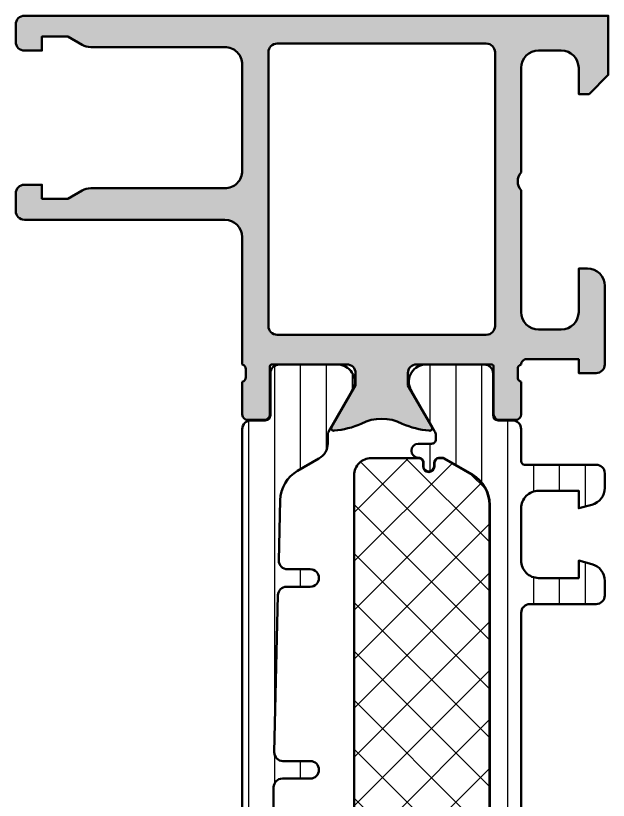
# Model space of a CAD drawing. Extents: x 0 to 85, y 0 to 90.
# Drawn here: x 0 to 34, y 45 to 90 of the extents above; entities that cross this region are included whole.
import ezdxf

# ---------------------------------------------------------------- set-up
doc = ezdxf.new("R2010")
doc.units = 0
for name, color, linetype, lineweight in [('0S-Alu contour', 7, 'Continuous', 50), ('0S-Alu hatch', 252, 'Continuous', 25), ('0S-Plastic contour', 254, 'Continuous', 50), ('0S-Plastic hatch', 253, 'Continuous', 25), ('0S-PT contour', 91, 'Continuous', 50), ('0S-PT hatch', 103, 'Continuous', 25)]:
    doc.layers.add(name, color=color, linetype=linetype, lineweight=lineweight)
pattern_1 = [(90, (0, 0), (-1.4859, 0), [])]

# ---------------------------------------------------------------- blocks, each defined once
blk = doc.blocks.new('345550__303BDEDB_BA51_4F48_A430_77517CDA099E_')
at = {"layer": '0S-Alu hatch'}
h = blk.add_hatch(color=256, dxfattribs=at)
edge = h.paths.add_edge_path()
edge.add_ellipse((31.29953518334897, 87.00035610522268), major_axis=(-1.000086403695928, 0), ratio=1, start_angle=180.0053870198494, end_angle=269.9950501138403, ccw=False)
edge.add_line((32.29962158262452, 87.00045013458104), (32.29962158262452, 85.49999237090917))
edge.add_line((32.29962158262452, 85.49999237090917), (32.89959716856202, 85.49999237090917))
edge.add_line((32.89959716856202, 85.49999237090917), (33.99957275449953, 86.59996795684667))
edge.add_line((33.99957275449953, 86.59996795684667), (33.99957275449953, 90.0000000003037))
edge.add_line((33.99957275449953, 90.0000000003037), (0.5000000005932748, 90.0000000003037))
edge.add_arc((0.4999794731447979, 89.50002052775216), 0.4999794729729235, 89.99764763110126, 180.002352368893)
edge.add_line((5.932677e-10, 89.50000000030374), (5.93274e-10, 88.50054931670994))
edge.add_arc((0.4999991255149604, 88.50054844163164), 0.4999991249224521, 179.9998997261116, 270.0001002767645)
edge.add_line((0.5000000005932809, 88.00054931670995), (1.500000000593274, 88.00054931670995))
edge.add_line((1.500000000593274, 88.00054931670995), (1.500000000593274, 88.80047607452246))
edge.add_line((1.500000000593274, 88.80047607452246), (3.000000000593273, 88.80047607452246))
edge.add_line((3.000000000593273, 88.80047607452246), (3.807277680036635, 88.33439755470128))
edge.add_arc((4.307277083385901, 89.20043438096918), 1.00000959385488, 240.0003568321947, 270.0048425922911)
edge.add_line((4.307361603376476, 88.20042479068609), (11.99954605161866, 88.20109915763707))
edge.add_ellipse((11.99963536331381, 87.20110073528176), major_axis=(-0.9999984263436141, 0), ratio=1, start_angle=179.9998959481431, end_angle=270.00511719125257, ccw=False)
edge.add_line((12.99963378965578, 87.2010989192371), (12.99963378965577, 81.09982299835058))
edge.add_ellipse((11.99963452810416, 81.09982225990218), major_axis=(-0.9999992615518822, 0), ratio=1, start_angle=89.99995768999293, end_angle=180.0000423113543, ccw=False)
edge.add_line((11.99963378965578, 80.09982299835058), (4.307258606550306, 80.09982299835058))
edge.add_arc((4.30726154226864, 79.09981293227841), 1.000010066076473, 90.00016820257719, 120.0001136196927)
edge.add_line((3.807254791853045, 79.96584606201024), (3.000000000593274, 79.49977111846776))
edge.add_line((3.000000000593274, 79.49977111846776), (1.500000000593273, 79.49977111846776))
edge.add_line((1.500000000593273, 79.49977111846776), (1.500000000593273, 80.30021667510839))
edge.add_line((1.500000000593273, 80.30021667510839), (0.5000762945385877, 80.30021667510839))
edge.add_arc((0.5000763504840641, 79.80021661318615), 0.5000000619222394, 90.0000064108786, 179.9911409801413)
edge.add_line((7.62945385893e-05, 79.80029392272793), (7.62945385865e-05, 78.80000591308446))
edge.add_arc((0.500080035370636, 78.8000096539165), 0.5000037408460432, 180.0004286640952, 269.9995713354305)
edge.add_line((0.5000762945385862, 78.30000591308443), (11.99963378965577, 78.30000591308446))
edge.add_ellipse((11.99963278951191, 77.3000049129406), major_axis=(-1.000001000144368, 0), ratio=1, start_angle=180.0000572983263, end_angle=269.99994269603496, ccw=False)
edge.add_line((12.99963378965578, 77.30000591298604), (12.99963378965578, 69.9997673037705))
edge.add_ellipse((12.92079734311273, 69.73224671177738), major_axis=(-0.278895056327435, 0), ratio=1, start_angle=178.8354106259032, end_angle=253.58012358050752, ccw=False)
edge.add_line((13.19963478965578, 69.72657830377901), (13.19963478965578, 69.27298430377898))
edge.add_ellipse((12.92076669401261, 69.26732364430192), major_axis=(-0.2789255417371505, 0), ratio=1, start_angle=106.42459455535601, end_angle=181.1628700728862, ccw=False)
edge.add_line((12.99963378965578, 68.999780303779), (12.99963378965578, 67.1197693037705))
edge.add_arc((13.29963378965578, 67.1197693037705), 0.3000000000000043, 180, 270)
edge.add_line((13.29963378965578, 66.8197693037705), (14.27960810869856, 66.81976930377049))
edge.add_arc((14.27960810869856, 67.1197693037705), 0.3000000000000114, 270, 360)
edge.add_line((14.57960810869857, 67.1197693037705), (14.57960810869856, 69.87998474151463))
edge.add_ellipse((14.69960810869856, 69.87998474151463), major_axis=(-0.120000000000001, 0), ratio=1, start_angle=270.00000000000085, end_angle=360, ccw=False)
edge.add_line((14.69960810869856, 69.99998474151465), (18.99957275449952, 69.99998474151464))
edge.add_ellipse((18.99958563675318, 69.49999762390667), major_axis=(-0.4999871177739289, 0), ratio=1, start_angle=179.9993980350858, end_angle=270.0014762355661, ccw=False)
edge.add_line((19.49957275449952, 69.49999237090714), (19.49957275449952, 68.79993493510302))
edge.add_line((19.49957275449952, 68.79993493510302), (18.1113586431714, 66.39546966583104))
edge.add_arc((18.23234283852, 66.33515565024487), 0.135184895607014, 153.502457530826, 286.371566884242)
edge.add_arc((17.91098028184397, 70.84733126931472), 4.655777016968986, 274.428139660542, 294.2250920001376)
edge.add_ellipse((20.99960327207765, 64.30878680257236), major_axis=(-2.577788972612993, 0), ratio=1, start_angle=242.8012200647467, end_angle=297.1987799352539, ccw=False)
edge.add_arc((24.08822626231136, 70.84733126931482), 4.655777016969106, 245.774907999862, 265.5718603394578)
edge.add_arc((23.7668637056353, 66.33515565024484), 0.1351848956070151, 253.6284331157566, 386.49754246918)
edge.add_line((23.8878479009839, 66.39546966583104), (22.49960327207765, 68.79998779327244))
edge.add_line((22.49960327207765, 68.79998779327244), (22.49960327207765, 69.49999237090918))
edge.add_ellipse((22.99958020876131, 69.50000780512468), major_axis=(-0.499976936921892, 0), ratio=1, start_angle=-90.0026429832862, end_angle=0.0017687124012013555, ccw=False)
edge.add_line((22.99960327207764, 69.99998474151462), (27.29959860884979, 69.9999921975161))
edge.add_ellipse((27.2995986088498, 69.87999237090916), major_axis=(-0.1199998266069286, 0), ratio=1, start_angle=180, end_angle=270.0000000000017, ccw=False)
edge.add_line((27.41959843545672, 69.87999237090916), (27.41959843545673, 67.11999437090915))
edge.add_arc((27.71959843545673, 67.11999437090915), 0.2999999999999971, 180, 269.9999999999993)
edge.add_line((27.71959843545672, 66.81999437090916), (28.69957275449952, 66.81999437090917))
edge.add_arc((28.69957275449952, 67.11999437090915), 0.2999999999999829, 270, 360)
edge.add_line((28.99957275449949, 67.11999437090915), (28.99957275449951, 69.00000537091768))
edge.add_ellipse((29.07843985014267, 69.26754871144061), major_axis=(-0.2789255417371423, 0), ratio=1, start_angle=-1.1628700728862214, end_angle=73.57540544464621, ccw=False)
edge.add_line((28.79957175449951, 69.27320937091767), (28.79957175449952, 69.72680337091768))
edge.add_ellipse((29.07840920104257, 69.73247177891602), major_axis=(-0.2788950563274443, 0), ratio=1, start_angle=-73.58012358051428, end_angle=1.1645893740912925, ccw=False)
edge.add_ellipse((29.29905295221916, 70.00051536761588), major_axis=(-0.299480654386429, 0), ratio=1, start_angle=-90.11462734956399, end_angle=0.10005828018472585, ccw=False)
edge.add_line((29.29965210020265, 70.29999542266698), (32.29956054746828, 70.29999542266698))
edge.add_line((32.29956054746828, 70.29999542266698), (32.29956054746828, 69.5000000003037))
edge.add_line((32.29956054746828, 69.5000000003037), (33.29956054746827, 69.50000762969823))
edge.add_arc((33.29959128808891, 69.99997688866674), 0.4999692599135493, 269.9964771677683, 360.0026485613531)
edge.add_line((33.79956054746828, 70.00000000030376), (33.79962158262453, 74.5000000003037))
edge.add_arc((32.79953411205557, 74.49991252973474), 1.000087474394165, 0.0050112561101264, 89.99498874391777)
edge.add_line((32.79962158262453, 75.5000000003037), (32.29962158262452, 75.5000000003037))
edge.add_line((32.29962158262452, 75.5000000003037), (32.29962158262452, 73.0000000003037))
edge.add_ellipse((31.29953411205558, 73.00008747087264), major_axis=(-1.000087474394158, 0), ratio=1, start_angle=90.0050112560819, end_angle=179.99498874389, ccw=False)
edge.add_line((31.29962158262453, 72.0000000003037), (29.99957275449953, 72.0000000003037))
edge.add_ellipse((29.9996315522285, 73.00005879803267), major_axis=(-1.000058799457453, 0), ratio=1, start_angle=0.0033686637580103707, end_angle=89.99663133635858, ccw=False)
edge.add_line((28.99957275449953, 73.00000000030165), (28.99957275449953, 80.0000000003037))
edge.add_ellipse((29.52441209481788, 80.50000000030371), major_axis=(-0.7248836686985038, 0), ratio=1, start_angle=-43.61157673631379, end_angle=43.61157673631379, ccw=False)
edge.add_line((28.99957275449953, 81.0000000003037), (28.99957275449953, 87.000434875792))
edge.add_ellipse((29.99962756318776, 87.00038769688732), major_axis=(-1.000054809801103, 0), ratio=1, start_angle=270.0031401344087, end_angle=359.997296995918, ccw=False)
edge.add_line((29.99957275449952, 88.0004425051865), (31.29962158262452, 88.0004425051865))
edge = h.paths.add_edge_path()
edge.add_ellipse((14.99962127173432, 87.89999115592047), major_axis=(-0.500002740875127, 0), ratio=1, start_angle=270.0003140785705, end_angle=359.99968592151924, ccw=False)
edge.add_line((14.99961853086671, 88.39999389678808), (26.99958801328859, 88.39999389678808))
edge.add_ellipse((26.99958527242099, 87.89999115592049), major_axis=(-0.5000027408750986, 0), ratio=1, start_angle=180.0003140784808, end_angle=269.9996859214311, ccw=False)
edge.add_line((27.49958801328858, 87.89999389678808), (27.49958801328859, 72.19999694854666))
edge.add_ellipse((26.999585272421, 72.19999968941347), major_axis=(-0.5000027408750986, 0), ratio=1, start_angle=90.00031407856773, end_angle=179.9996859215194, ccw=False)
edge.add_line((26.99958801328858, 71.69999694854587), (14.99961853086671, 71.69999694854587))
edge.add_ellipse((14.99962127173431, 72.19999968941347), major_axis=(-0.500002740875127, 0), ratio=1, start_angle=0.00031407848081244083, end_angle=89.99968592143, ccw=False)
edge.add_line((14.4996185308667, 72.19999694854589), (14.4996185308667, 87.8999938967873))
at = {"layer": '0S-Alu contour', "color": 7}
for points in [[(32.29962158262452, 87.00045013458104), (32.29962158262452, 85.49999237090917), (32.89959716856202, 85.49999237090917), (33.99957275449953, 86.59996795684667), (33.99957275449953, 90.0000000003037), (0.5000000005932748, 90.0000000003037)], [(5.932677e-10, 89.50000000030374), (5.93274e-10, 88.50054931670994)], [(0.5000000005932809, 88.00054931670995), (1.500000000593274, 88.00054931670995), (1.500000000593274, 88.80047607452246), (3.000000000593273, 88.80047607452246), (3.807277680036635, 88.33439755470128)], [(4.307361603376476, 88.20042479068609), (11.99954605161866, 88.20109915763707)], [(14.99961853086671, 88.39999389678808), (26.99958801328859, 88.39999389678808)], [(14.4996185308667, 72.19999694854589), (14.4996185308667, 87.8999938967873)], [(27.49958801328858, 87.89999389678808), (27.49958801328859, 72.19999694854666)], [(29.99957275449952, 88.0004425051865), (31.29962158262452, 88.0004425051865)], [(12.99963378965578, 87.2010989192371), (12.99963378965577, 81.09982299835058)], [(28.99957275449953, 81.0000000003037), (28.99957275449953, 87.000434875792)], [(3.807254791853045, 79.96584606201024), (3.000000000593274, 79.49977111846776), (1.500000000593273, 79.49977111846776), (1.500000000593273, 80.30021667510839), (0.5000762945385877, 80.30021667510839)], [(7.62945385893e-05, 79.80029392272793), (7.62945385865e-05, 78.80000591308446)], [(11.99963378965578, 80.09982299835058), (4.307258606550306, 80.09982299835058)], [(28.99957275449953, 73.00000000030165), (28.99957275449953, 80.0000000003037)], [(0.5000762945385862, 78.30000591308443), (11.99963378965577, 78.30000591308446)], [(12.99963378965578, 77.30000591298604), (12.99963378965578, 69.9997673037705)], [(32.79962158262453, 75.5000000003037), (32.29962158262452, 75.5000000003037), (32.29962158262452, 73.0000000003037)], [(33.79956054746828, 70.00000000030376), (33.79962158262453, 74.5000000003037)], [(26.99958801328858, 71.69999694854587), (14.99961853086671, 71.69999694854587)], [(31.29962158262453, 72.0000000003037), (29.99957275449953, 72.0000000003037)], [(29.29965210020265, 70.29999542266698), (32.29956054746828, 70.29999542266698), (32.29956054746828, 69.5000000003037), (33.29956054746827, 69.50000762969823)], [(14.57960810869857, 67.1197693037705), (14.57960810869856, 69.87998474151463)], [(14.69960810869856, 69.99998474151465), (18.99957275449952, 69.99998474151464)], [(22.99960327207764, 69.99998474151462), (27.29959860884979, 69.9999921975161)], [(27.41959843545672, 69.87999237090916), (27.41959843545673, 67.11999437090915)], [(13.19963478965578, 69.72657830377901), (13.19963478965578, 69.27298430377898)], [(19.49957275449952, 69.49999237090714), (19.49957275449952, 68.79993493510302), (18.1113586431714, 66.39546966583104)], [(23.8878479009839, 66.39546966583104), (22.49960327207765, 68.79998779327244), (22.49960327207765, 69.49999237090918)], [(28.79957175449951, 69.27320937091767), (28.79957175449952, 69.72680337091768)], [(12.99963378965578, 68.999780303779), (12.99963378965578, 67.1197693037705)], [(28.99957275449949, 67.11999437090915), (28.99957275449951, 69.00000537091768)], [(13.29963378965578, 66.8197693037705), (14.27960810869856, 66.81976930377049)], [(27.71959843545672, 66.81999437090916), (28.69957275449952, 66.81999437090917)]]:
    blk.add_lwpolyline(points, dxfattribs=at)
for centre, radius, start, end in [((0.4999794731447979, 89.50002052775216), 0.4999794729729235, 89.99764763110126, 180.002352368893), ((0.4999991255149604, 88.50054844163164), 0.4999991249224521, 179.9998997261116, 270.0001002767645), ((4.307277083385901, 89.20043438096918), 1.00000959385488, 240.0003568321947, 270.0048425922911), ((0.5000763504840641, 79.80021661318615), 0.5000000619222394, 90.0000064108786, 179.9911409801413), ((4.30726154226864, 79.09981293227841), 1.000010066076473, 90.00016820257719, 120.0001136196927), ((0.500080035370636, 78.8000096539165), 0.5000037408460432, 180.0004286640952, 269.9995713354305), ((32.79953411205557, 74.49991252973474), 1.000087474394165, 0.0050112561101264, 89.99498874391777), ((33.29959128808891, 69.99997688866674), 0.4999692599135493, 269.9964771677683, 0.0026485613531484), ((13.29963378965578, 67.1197693037705), 0.3000000000000043, 180, 270), ((14.27960810869856, 67.1197693037705), 0.3000000000000114, 270, 0), ((27.71959843545673, 67.11999437090915), 0.2999999999999971, 180, 269.9999999999993), ((28.69957275449952, 67.11999437090915), 0.2999999999999829, 270, 0), ((17.91098028184397, 70.84733126931472), 4.655777016968986, 274.428139660542, 294.2250920001376), ((24.08822626231136, 70.84733126931482), 4.655777016969106, 245.774907999862, 265.5718603394578), ((18.23234283852, 66.33515565024487), 0.135184895607014, 153.502457530826, 286.371566884242), ((23.7668637056353, 66.33515565024484), 0.1351848956070151, 253.6284331157566, 26.49754246918001)]:
    blk.add_arc(centre, radius, start, end, dxfattribs=at)
at = {"layer": '0S-Alu contour', "color": 7, "extrusion": (0, 0, -1)}
for centre, radius, start, end in [((-11.99963536331381, 87.20110073528176), 0.9999984263436141, 89.9948828087474, 180.000104051857), ((-14.99962127173432, 87.89999115592047), 0.500002740875127, 0.0003140784807261, 89.99968592142947), ((-26.99958527242099, 87.89999115592049), 0.5000027408750986, 90.0003140785689, 179.9996859215192), ((-29.99962756318776, 87.00038769688732), 1.000054809801103, 0.0027030040819815, 89.99685986559135), ((-31.29953518334897, 87.00035610522268), 1.000086403695928, 90.00494988615966, 179.9946129801506), ((-11.99963452810416, 81.09982225990218), 0.9999992615518822, 179.9999576886457, 270.0000423100071), ((-29.52441209481788, 80.50000000030371), 0.7248836686985038, 316.3884232636862, 43.61157673631377), ((-11.99963278951191, 77.3000049129406), 1.000001000144368, 90.00005730396504, 179.9999427016737), ((-29.9996315522285, 73.00005879803267), 1.000058799457453, 270.0033686636414, 359.996631336242), ((-31.29953411205558, 73.00008747087264), 1.000087474394158, 180.0050112561101, 269.9949887439181), ((-14.99962127173431, 72.19999968941347), 0.500002740875127, 270.00031407857, 359.9996859215192), ((-26.999585272421, 72.19999968941347), 0.5000027408750986, 180.0003140784807, 269.9996859214323), ((-29.29905295221916, 70.00051536761588), 0.299480654386429, 359.8999417198153, 90.114627349564), ((-12.92079734311273, 69.73224671177738), 0.278895056327435, 106.4198764194925, 181.1645893740969), ((-14.69960810869856, 69.87998474151463), 0.120000000000001, 0, 89.99999999999916), ((-18.99958563675318, 69.49999762390667), 0.499987117773929, 89.99852376443393, 180.0006019649143), ((-22.99958020876131, 69.50000780512468), 0.499976936921892, 359.9982312875988, 90.00264298328621), ((-27.2995986088498, 69.87999237090916), 0.1199998266069286, 89.99999999999831, 180), ((-29.07840920104257, 69.73247177891602), 0.2788950563274443, 358.8354106259087, 73.58012358051428), ((-12.92076669401261, 69.26732364430192), 0.2789255417371505, 178.8371299271138, 253.575405444644), ((-29.07843985014267, 69.26754871144061), 0.2789255417371423, 286.4245945553538, 1.162870072886224), ((-20.99960327207765, 64.30878680257236), 2.577788972612993, 62.80122006474609, 117.1987799352533)]:
    blk.add_arc(centre, radius, start, end, dxfattribs=at)
blk = doc.blocks.new('284595__A47824E2_F497_47A2_A7A0_4AD0855C51B0___EC2C82A8_C3CB_4AE3_97E7_61DF02725B38_')
at = {"layer": '0S-Plastic hatch'}
h = blk.add_hatch(dxfattribs=at)
h.set_pattern_fill('ANSI31', color=256, scale=0.4680000000000001, angle=45, style=0)
h.set_pattern_definition(pattern_1)
edge = h.paths.add_edge_path()
edge.add_ellipse((29.50000000059299, 55.75000000035089), major_axis=(-0.5000000000000036, 0), ratio=1, start_angle=270.00000000000125, end_angle=360, ccw=False)
edge.add_line((29.50000000059299, 56.2500000003509), (33.30000000059306, 56.25000000035089))
edge.add_arc((33.30000000059302, 56.75000000035084), 0.4999999999999574, 270.0000000000041, 360)
edge.add_line((33.80000000059298, 56.75000000035088), (33.800000000593, 57.5807492237253))
edge.add_arc((32.80000000059303, 57.5807492237253), 0.9999999999999715, 0, 75.00000000000126)
edge.add_line((33.05881904569551, 58.54667505001434), (32.30000000059299, 58.75000000035089))
edge.add_line((32.30000000059299, 58.75000000035089), (32.30000000059299, 57.75000000035088))
edge.add_line((32.30000000059299, 57.75000000035088), (30.00000000059302, 57.75000000035088))
edge.add_ellipse((30.00000000059298, 58.75000000035088), major_axis=(-0.9999999999999928, 0), ratio=1, start_angle=0, end_angle=90.00000000000182, ccw=False)
edge.add_line((29.00000000059299, 58.75000000035088), (29.00000000059299, 61.75000000035094))
edge.add_ellipse((30.000000000593, 61.75000000035089), major_axis=(-1.000000000000003, 0), ratio=1, start_angle=269.99999999999756, end_angle=360, ccw=False)
edge.add_line((30.00000000059304, 62.75000000035089), (32.30000000059299, 62.75000000035084))
edge.add_line((32.30000000059299, 62.75000000035084), (32.30000000059299, 61.7500000003509))
edge.add_line((32.30000000059299, 61.7500000003509), (33.05881904569554, 61.95332495068754))
edge.add_arc((32.80000000059306, 62.91925077697654), 0.9999999999999246, 284.9999999999986, 360)
edge.add_line((33.80000000059298, 62.91925077697651), (33.80000000059299, 63.75000000035091))
edge.add_arc((33.300000000593, 63.75000000035092), 0.4999999999999858, 0, 89.99999999999837)
edge.add_line((33.30000000059302, 64.2500000003509), (29.200000000593, 64.25000000035085))
edge.add_ellipse((29.200000000593, 64.45000000035085), major_axis=(-0.200000000000017, 0), ratio=1, start_angle=0, end_angle=90.00000000000199, ccw=False)
edge.add_line((29.00000000059298, 64.45000000035085), (29.00000000059299, 66.29000567926036))
edge.add_arc((28.50000267949529, 66.29000567926036), 0.4999973210976983, 0, 90.00030698202455)
edge.add_line((28.50000000058611, 66.79000300035088), (27.68966866725275, 66.79000300035088))
edge.add_ellipse((27.68966866725276, 67.09000300035089), major_axis=(-0.3000000000000114, 0), ratio=1, start_angle=0, end_angle=89.99999999999937, ccw=False)
edge.add_line((27.38966866725275, 67.09000300035089), (27.39000061764978, 69.49000138328715))
edge.add_arc((26.89000464021115, 69.49000402291225), 0.4999959774455904, 359.9996975182267, 450.0003024811834)
edge.add_line((26.8900020005861, 69.99000000035086), (23.4134605024866, 69.99000000035088))
edge.add_arc((23.55577115147795, 69.00018192562803), 0.9999960709244737, 98.18160805189966, 212.7270160998403)
edge.add_line((22.7145185024866, 68.45954700035088), (24.03303535179776, 66.17580851367859))
edge.add_ellipse((23.60002263506742, 65.92580853937905), major_axis=(-0.49999999999996, 0), ratio=1, start_angle=179.994256176766, end_angle=209.9999965993454, ccw=False)
edge.add_line((24.10002263255493, 65.92575841506525), (24.10000000058358, 65.70000000036845))
edge.add_ellipse((23.85000000056609, 65.7000000003684), major_axis=(-0.25000000001749, 0), ratio=1, start_angle=89.9999999999992, end_angle=180, ccw=False)
edge.add_line((23.85000000056608, 65.45000000035091), (23.099593361202, 65.45000000035088))
edge.add_arc((23.099593361202, 65.05074092723413), 0.3992590731167524, 90, 270)
edge.add_ellipse((23.09959336120201, 64.3500000003508), major_axis=(-0.3014818537665747, 0), ratio=1, start_angle=180, end_angle=270.00000000000136, ccw=False)
edge.add_line((23.40107521496858, 64.35000000035086), (23.40107521496858, 64.14942920506464))
edge.add_arc((23.70050441968234, 64.14942920506466), 0.2994292047137605, 180, 360)
edge.add_line((23.9999336243961, 64.14942920506469), (23.99993362439611, 64.35000000035095))
edge.add_ellipse((24.29993362439609, 64.35000000035093), major_axis=(-0.2999999999999794, 0), ratio=1, start_angle=273.39363927145615, end_angle=360, ccw=False)
edge.add_line((24.28217495850764, 64.6494739220634), (24.46501281005343, 64.6494739220634))
edge.add_ellipse((24.46501281005357, 64.44947392206333), major_axis=(-0.2000000000000739, 0), ratio=1, start_angle=240.0000000000446, end_angle=270.0000000000407, ccw=False)
edge.add_line((24.56501281005347, 64.62267900282036), (26.20000000059302, 63.67871870824063))
edge.add_ellipse((25.2000000005931, 61.94666790067184), major_axis=(-1.999999999999883, 0), ratio=1, start_angle=180, end_angle=240.0000000000008, ccw=False)
edge.add_line((27.20000000059298, 61.94666790067188), (27.20000000059299, 20.55333209998275))
edge.add_ellipse((25.20000000059302, 20.55333209998277), major_axis=(-1.999999999999968, 0), ratio=1, start_angle=119.99999999999909, end_angle=180, ccw=False)
edge.add_line((26.20000000059298, 18.8212812924139), (24.56501281005348, 17.87732099783439))
edge.add_ellipse((24.46501281005328, 18.05052607859117), major_axis=(-0.2000000000000027, 0), ratio=1, start_angle=90.0000000000702, end_angle=120.00000000006699, ccw=False)
edge.add_line((24.46501281005352, 17.85052607859116), (24.28217495850763, 17.85052607859122))
edge.add_ellipse((24.29993362439605, 18.15000000030367), major_axis=(-0.2999999999999463, 0), ratio=1, start_angle=0, end_angle=86.60636072854618, ccw=False)
edge.add_line((23.99993362439611, 18.15000000030365), (23.99993362439611, 18.35057079558992))
edge.add_arc((23.70050441968234, 18.35057079558992), 0.2994292047137641, 0, 180)
edge.add_line((23.40107521496858, 18.35057079558992), (23.40107521496858, 18.15000000030365))
edge.add_ellipse((23.09959336120205, 18.15000000030375), major_axis=(-0.3014818537665285, 0), ratio=1, start_angle=89.9999999999892, end_angle=180, ccw=False)
edge.add_arc((23.099593361202, 17.44925907342047), 0.3992590731167524, 90, 270)
edge.add_line((23.099593361202, 17.05000000030372), (23.85000000056613, 17.05000000030369))
edge.add_ellipse((23.8500000005661, 16.80000000028621), major_axis=(-0.2500000000174758, 0), ratio=1, start_angle=180, end_angle=269.9999999999943, ccw=False)
edge.add_line((24.10000000058358, 16.80000000028612), (24.10002263255494, 16.57424158558933))
edge.add_ellipse((23.60002263506738, 16.57419146127552), major_axis=(-0.4999999999999997, 0), ratio=1, start_angle=150.000003400655, end_angle=180.0057438232342, ccw=False)
edge.add_line((24.03303535179776, 16.32419148697596), (22.71451850248661, 14.04045300030368))
edge.add_arc((23.55577115147795, 13.49981807502653), 0.9999960709244688, 147.2729839001592, 261.8183919481001)
edge.add_line((23.4134605024866, 12.51000000030369), (26.8900020005861, 12.51000000030369))
edge.add_arc((26.89000464021116, 13.00999597774231), 0.4999959774455886, 269.9996975188153, 360.0003024817733)
edge.add_line((27.39000061764978, 13.0099986173674), (27.38966866725275, 15.40999700030367))
edge.add_ellipse((27.68966866725276, 15.40999700030367), major_axis=(-0.3000000000000114, 0), ratio=1, start_angle=270, end_angle=360, ccw=False)
edge.add_line((27.68966866725276, 15.70999700030369), (28.50000000058611, 15.70999700030369))
edge.add_arc((28.50000267949531, 16.2099943213942), 0.4999973210976877, 269.9996930179747, 360)
edge.add_line((29.00000000059299, 16.2099943213942), (29.00000000059299, 18.05000000030363))
edge.add_ellipse((29.20000000059302, 18.05000000030368), major_axis=(-0.2000000000000242, 0), ratio=1, start_angle=270.0000000000112, end_angle=360, ccw=False)
edge.add_line((29.20000000059298, 18.25000000030371), (33.300000000593, 18.25000000030365))
edge.add_arc((33.300000000593, 18.75000000030364), 0.4999999999999929, 270.0000000000008, 360)
edge.add_line((33.80000000059299, 18.75000000030365), (33.80000000059299, 19.58074922367802))
edge.add_arc((32.800000000593, 19.58074922367803), 0.9999999999999857, 0, 74.99999999999942)
edge.add_line((33.05881904569553, 20.54667504996708), (32.30000000059299, 20.75000000030371))
edge.add_line((32.30000000059299, 20.75000000030371), (32.30000000059299, 19.75000000030371))
edge.add_line((32.30000000059299, 19.75000000030371), (30.00000000059299, 19.75000000030371))
edge.add_ellipse((30.00000000059299, 20.7500000003037), major_axis=(-0.9999999999999964, 0), ratio=1, start_angle=0, end_angle=90.00000000000023, ccw=False)
edge.add_line((29.00000000059299, 20.75000000030371), (29.00000000059299, 23.75000000030377))
edge.add_ellipse((30.00000000059293, 23.75000000030372), major_axis=(-0.999999999999936, 0), ratio=1, start_angle=269.9999999999974, end_angle=360, ccw=False)
edge.add_line((30.00000000059297, 24.75000000030365), (32.30000000059299, 24.75000000030368))
edge.add_line((32.30000000059299, 24.75000000030368), (32.30000000059299, 23.75000000030377))
edge.add_line((32.30000000059299, 23.75000000030377), (33.05881904569545, 23.95332495064025))
edge.add_arc((32.80000000059291, 24.9192507769294), 1.000000000000094, 285.0000000000002, 360)
edge.add_line((33.800000000593, 24.9192507769294), (33.80000000059299, 25.75000000030374))
edge.add_arc((33.30000000059303, 25.75000000030374), 0.4999999999999574, 0, 89.9999999999992)
edge.add_line((33.30000000059304, 26.2500000003037), (29.50000000059299, 26.25000000030371))
edge.add_ellipse((29.50000000059297, 26.75000000030369), major_axis=(-0.4999999999999823, 0), ratio=1, start_angle=0, end_angle=90.00000000000199, ccw=False)
edge.add_line((29.00000000059299, 26.75000000030368), (29.00000000059299, 55.75000000035085))
at = {"layer": '0S-Plastic contour', "color": 7}
for points in [[(26.8900020005861, 69.99000000035086), (23.4134605024866, 69.99000000035088)], [(27.38966866725275, 67.09000300035089), (27.39000061764978, 69.49000138328715)], [(22.7145185024866, 68.45954700035088), (24.03303535179776, 66.17580851367859)], [(28.50000000058611, 66.79000300035088), (27.68966866725275, 66.79000300035088)], [(29.00000000059298, 64.45000000035085), (29.00000000059299, 66.29000567926036)], [(24.10002263255493, 65.92575841506525), (24.10000000058358, 65.70000000036845)], [(23.85000000056608, 65.45000000035091), (23.099593361202, 65.45000000035088)], [(24.28217495850764, 64.6494739220634), (24.46501281005343, 64.6494739220634)], [(24.56501281005347, 64.62267900282036), (26.20000000059302, 63.67871870824063)], [(23.40107521496858, 64.35000000035086), (23.40107521496858, 64.14942920506464)], [(23.9999336243961, 64.14942920506469), (23.99993362439611, 64.35000000035095)], [(33.30000000059302, 64.2500000003509), (29.200000000593, 64.25000000035085)], [(33.80000000059298, 62.91925077697651), (33.80000000059299, 63.75000000035091)], [(30.00000000059304, 62.75000000035089), (32.30000000059299, 62.75000000035084), (32.30000000059299, 61.7500000003509), (33.05881904569554, 61.95332495068754)], [(27.20000000059298, 61.94666790067188), (27.20000000059299, 20.55333209998275)], [(29.00000000059299, 58.75000000035088), (29.00000000059299, 61.75000000035094)], [(33.05881904569551, 58.54667505001434), (32.30000000059299, 58.75000000035089), (32.30000000059299, 57.75000000035088), (30.00000000059302, 57.75000000035088)], [(33.80000000059298, 56.75000000035088), (33.800000000593, 57.5807492237253)], [(29.50000000059299, 56.2500000003509), (33.30000000059306, 56.25000000035089)], [(29.00000000059299, 26.75000000030368), (29.00000000059299, 55.75000000035085)], [(33.30000000059304, 26.2500000003037), (29.50000000059299, 26.25000000030371)], [(33.800000000593, 24.9192507769294), (33.80000000059299, 25.75000000030374)], [(30.00000000059297, 24.75000000030365), (32.30000000059299, 24.75000000030368), (32.30000000059299, 23.75000000030377), (33.05881904569545, 23.95332495064025)], [(29.00000000059299, 20.75000000030371), (29.00000000059299, 23.75000000030377)], [(33.05881904569553, 20.54667504996708), (32.30000000059299, 20.75000000030371), (32.30000000059299, 19.75000000030371), (30.00000000059299, 19.75000000030371)], [(33.80000000059299, 18.75000000030365), (33.80000000059299, 19.58074922367802)], [(26.20000000059298, 18.8212812924139), (24.56501281005348, 17.87732099783439)], [(23.40107521496858, 18.35057079558992), (23.40107521496858, 18.15000000030365)], [(23.99993362439611, 18.15000000030365), (23.99993362439611, 18.35057079558992)], [(29.00000000059299, 16.2099943213942), (29.00000000059299, 18.05000000030363)], [(29.20000000059298, 18.25000000030371), (33.300000000593, 18.25000000030365)], [(24.46501281005352, 17.85052607859116), (24.28217495850763, 17.85052607859122)], [(23.099593361202, 17.05000000030372), (23.85000000056613, 17.05000000030369)], [(24.10000000058358, 16.80000000028612), (24.10002263255494, 16.57424158558933)], [(24.03303535179776, 16.32419148697596), (22.71451850248661, 14.04045300030368)], [(27.39000061764978, 13.0099986173674), (27.38966866725275, 15.40999700030367)], [(27.68966866725276, 15.70999700030369), (28.50000000058611, 15.70999700030369)], [(23.4134605024866, 12.51000000030369), (26.8900020005861, 12.51000000030369)]]:
    blk.add_lwpolyline(points, dxfattribs=at)
for centre, radius, start, end in [((23.55577115147795, 69.00018192562803), 0.9999960709244737, 98.18160805189966, 212.7270160998403), ((26.89000464021115, 69.49000402291225), 0.4999959774455904, 359.9996975182267, 90.00030248118344), ((28.50000267949529, 66.29000567926036), 0.4999973210976983, 0, 90.00030698202455), ((23.099593361202, 65.05074092723413), 0.3992590731167524, 90, 270), ((23.70050441968234, 64.14942920506466), 0.2994292047137605, 180, 0), ((33.300000000593, 63.75000000035092), 0.4999999999999858, 0, 89.99999999999837), ((32.80000000059306, 62.91925077697654), 0.9999999999999246, 284.9999999999986, 0), ((32.80000000059303, 57.5807492237253), 0.9999999999999715, 0, 75.00000000000126), ((33.30000000059302, 56.75000000035084), 0.4999999999999574, 270.0000000000041, 0), ((33.30000000059303, 25.75000000030374), 0.4999999999999574, 0, 89.9999999999992), ((32.80000000059291, 24.9192507769294), 1.000000000000094, 285.0000000000002, 0), ((32.800000000593, 19.58074922367803), 0.9999999999999857, 0, 74.99999999999942), ((23.70050441968234, 18.35057079558992), 0.2994292047137641, 0, 180), ((33.300000000593, 18.75000000030364), 0.4999999999999929, 270.0000000000008, 0), ((23.099593361202, 17.44925907342047), 0.3992590731167524, 90, 270), ((28.50000267949531, 16.2099943213942), 0.4999973210976877, 269.9996930179747, 0), ((23.55577115147795, 13.49981807502653), 0.9999960709244688, 147.2729839001592, 261.8183919481001), ((26.89000464021116, 13.00999597774231), 0.4999959774455886, 269.9996975188153, 0.0003024817733149)]:
    blk.add_arc(centre, radius, start, end, dxfattribs=at)
at = {"layer": '0S-Plastic contour', "color": 7, "extrusion": (0, 0, -1)}
for centre, radius, start, end in [((-27.68966866725276, 67.09000300035089), 0.3000000000000114, 270.0000000000007, 0), ((-23.60002263506742, 65.92580853937905), 0.49999999999996, 150.0000034006546, 180.0057438232341), ((-23.85000000056609, 65.7000000003684), 0.25000000001749, 180, 270.0000000000008), ((-23.09959336120201, 64.3500000003508), 0.3014818537665747, 89.99999999999864, 180), ((-24.29993362439609, 64.35000000035093), 0.2999999999999794, 0, 86.60636072854385), ((-24.46501281005357, 64.44947392206333), 0.2000000000000739, 89.99999999995929, 119.9999999999554), ((-29.200000000593, 64.45000000035085), 0.200000000000017, 269.999999999998, 0), ((-25.2000000005931, 61.94666790067184), 1.999999999999883, 119.9999999999992, 180), ((-30.000000000593, 61.75000000035089), 1.000000000000003, 0, 90.00000000000244), ((-30.00000000059298, 58.75000000035088), 0.9999999999999928, 269.9999999999982, 0), ((-29.50000000059299, 55.75000000035089), 0.5000000000000036, 0, 89.99999999999876), ((-29.50000000059297, 26.75000000030369), 0.4999999999999823, 269.999999999998, 0), ((-30.00000000059293, 23.75000000030372), 0.999999999999936, 0, 90.00000000000261), ((-30.00000000059299, 20.7500000003037), 0.9999999999999964, 269.9999999999998, 0), ((-25.20000000059302, 20.55333209998277), 1.999999999999968, 180, 240.0000000000009), ((-23.09959336120205, 18.15000000030375), 0.3014818537665285, 180, 270.0000000000108), ((-24.29993362439605, 18.15000000030367), 0.2999999999999463, 273.3936392714538, 0), ((-29.20000000059302, 18.05000000030368), 0.2000000000000242, 0, 89.9999999999888), ((-24.46501281005328, 18.05052607859117), 0.2000000000000027, 239.999999999933, 269.9999999999298), ((-23.8500000005661, 16.80000000028621), 0.2500000000174758, 90.0000000000057, 180), ((-23.60002263506738, 16.57419146127552), 0.4999999999999997, 179.9942561767658, 209.9999965993451), ((-27.68966866725276, 15.40999700030367), 0.3000000000000114, 0, 90)]:
    blk.add_arc(centre, radius, start, end, dxfattribs=at)
blk = doc.blocks.new('442320__E59C4411_3695_4256_B39A_8F78EC69875A_')
at = {"layer": '0S-PT hatch'}
h = blk.add_hatch(dxfattribs=at)
h.set_pattern_fill('ANSI37', color=256, scale=0.625, angle=90, style=0)
h.set_pattern_definition([(135, (0, 0), (-1.403165018917055, -1.403165018917055), []), (225, (0, 0), (1.403165018917055, -1.403165018917055), [])])
edge = h.paths.add_edge_path()
edge.add_line((19.42000000059299, 18.84979668060821), (19.42000000059299, 63.65020332004635))
edge.add_ellipse((20.40000000059297, 63.65020332004636), major_axis=(-0.9799999999999754, 0), ratio=1, start_angle=269.999999998998, end_angle=360, ccw=False)
edge.add_line((20.40000000061011, 64.63020332004633), (23.09959336120166, 64.63020331999921))
edge.add_ellipse((23.09959336120183, 64.34979668060808), major_axis=(-0.2804066393911313, 0), ratio=1, start_angle=180, end_angle=270.00000000003485, ccw=False)
edge.add_line((23.38000000059297, 64.34979668060822), (23.38000000059297, 64.14922588536916))
edge.add_arc((23.69996681249454, 64.14922588536916), 0.3199668119015619, 180, 360)
edge.add_line((24.0199336243961, 64.14922588536916), (24.0199336243961, 64.3497966806554))
edge.add_ellipse((24.2999336243961, 64.3497966806554), major_axis=(-0.2799999999999976, 0), ratio=1, start_angle=273.51278706399074, end_angle=360, ccw=False)
edge.add_line((24.28277766092473, 64.62927060236791), (24.46501281005347, 64.6292706023679))
edge.add_ellipse((24.46501281005345, 64.44927060236796), major_axis=(-0.1799999999999358, 0), ratio=1, start_angle=239.9999999999922, end_angle=269.9999999999932, ccw=False)
edge.add_line((24.55501281005343, 64.60515517504909), (26.19000000059299, 63.66119488046951))
edge.add_ellipse((25.20000000059299, 61.94646458097633), major_axis=(-1.979999999999993, 0), ratio=1, start_angle=180, end_angle=240.0000000000001, ccw=False)
edge.add_line((27.18000000059298, 61.94646458097633), (27.18000000059299, 20.55312878028729))
edge.add_ellipse((25.200000000593, 20.55312878028729), major_axis=(-1.979999999999989, 0), ratio=1, start_angle=119.9999999999996, end_angle=180, ccw=False)
edge.add_line((26.19000000059298, 18.83839848079411), (24.55501281005345, 17.89443818621454))
edge.add_ellipse((24.46501281005344, 18.05032275889573), major_axis=(-0.1800000000000003, 0), ratio=1, start_angle=90.00000000000341, end_angle=120.0000000000025, ccw=False)
edge.add_line((24.46501281005345, 17.87032275889573), (24.28277766092455, 17.87032275889573))
edge.add_ellipse((24.2999336243961, 18.14979668060822), major_axis=(-0.2799999999999903, 0), ratio=1, start_angle=0, end_angle=86.4872129359727, ccw=False)
edge.add_line((24.01993362439611, 18.14979668060822), (24.01993362439611, 18.35036747589446))
edge.add_arc((23.70050441968235, 18.35036747589446), 0.3194292047137601, 0, 180)
edge.add_line((23.38107521496858, 18.35036747589446), (23.38107521496858, 18.14979668060822))
edge.add_ellipse((23.10107521496858, 18.14979668060822), major_axis=(-0.2800000000000082, 0), ratio=1, start_angle=90.00000000000148, end_angle=180, ccw=False)
edge.add_line((23.10107521496858, 17.86979668060821), (20.40000000059299, 17.86979668060821))
edge.add_ellipse((20.40000000059299, 18.84979668060821), major_axis=(-0.9799999999999968, 0), ratio=1, start_angle=0, end_angle=90, ccw=False)
at = {"layer": '0S-PT contour', "color": 7}
for points in [[(20.40000000061011, 64.63020332004633), (23.09959336120166, 64.63020331999921)], [(24.28277766092473, 64.62927060236791), (24.46501281005347, 64.6292706023679)], [(24.55501281005343, 64.60515517504909), (26.19000000059299, 63.66119488046951)], [(23.38000000059297, 64.34979668060822), (23.38000000059297, 64.14922588536916)], [(24.0199336243961, 64.14922588536916), (24.0199336243961, 64.3497966806554)], [(19.42000000059299, 18.84979668060821), (19.42000000059299, 63.65020332004635)], [(27.18000000059298, 61.94646458097633), (27.18000000059299, 20.55312878028729)], [(26.19000000059298, 18.83839848079411), (24.55501281005345, 17.89443818621454)], [(23.38107521496858, 18.35036747589446), (23.38107521496858, 18.14979668060822)], [(24.01993362439611, 18.14979668060822), (24.01993362439611, 18.35036747589446)], [(23.10107521496858, 17.86979668060821), (20.40000000059299, 17.86979668060821)], [(24.46501281005345, 17.87032275889573), (24.28277766092455, 17.87032275889573)]]:
    blk.add_lwpolyline(points, dxfattribs=at)
at = {"layer": '0S-PT contour', "color": 7, "extrusion": (0, 0, -1)}
for centre, radius, start, end in [((-20.40000000059297, 63.65020332004636), 0.9799999999999754, 0, 90.000000001002), ((-23.09959336120183, 64.34979668060808), 0.2804066393911313, 89.99999999996515, 180), ((-24.2999336243961, 64.3497966806554), 0.2799999999999976, 0, 86.48721293600926), ((-24.46501281005345, 64.44927060236796), 0.1799999999999358, 90.0000000000068, 120.0000000000078), ((-25.20000000059299, 61.94646458097633), 1.979999999999993, 119.9999999999999, 180), ((-25.200000000593, 20.55312878028729), 1.979999999999989, 180, 240.0000000000004), ((-20.40000000059299, 18.84979668060821), 0.9799999999999968, 270, 0), ((-23.10107521496858, 18.14979668060822), 0.2800000000000082, 180, 269.9999999999985), ((-24.2999336243961, 18.14979668060822), 0.2799999999999903, 273.5127870640273, 0), ((-24.46501281005344, 18.05032275889573), 0.1800000000000003, 239.9999999999975, 269.9999999999966)]:
    blk.add_arc(centre, radius, start, end, dxfattribs=at)
at = {"layer": '0S-PT contour', "color": 7}
for centre, radius, start, end in [((23.69996681249454, 64.14922588536916), 0.3199668119015619, 180, 0), ((23.70050441968235, 18.35036747589446), 0.3194292047137601, 0, 180)]:
    blk.add_arc(centre, radius, start, end, dxfattribs=at)
blk = doc.blocks.new('284595__01EB518B_EF57_4EB4_B187_29054258473A___C4E66F2F_8359_47ED_9670_8FA8B3A1B577_')
at = {"layer": '0S-Plastic hatch'}
h = blk.add_hatch(dxfattribs=at)
h.set_pattern_fill('ANSI31', color=256, scale=0.4680000000000001, angle=45, style=0)
h.set_pattern_definition(pattern_1)
edge = h.paths.add_edge_path()
edge.add_arc((17.17314668686706, 62.16210424039182), 1.999999999999994, 119.9999999999978, 178.6586049342205)
edge.add_line((15.1736947723603, 62.20892348403396), (15.09297456610806, 58.76170481121429))
edge.add_arc((15.59283754473474, 58.75000000030376), 0.4999999999999919, 178.6586049342219, 270.0000000000004)
edge.add_line((15.59283754473475, 58.25000000030377), (16.90000000059332, 58.25000000030375))
edge.add_ellipse((16.90000000059332, 57.75000000030376), major_axis=(-0.5, 0), ratio=1, start_angle=90, end_angle=270, ccw=False)
edge.add_line((16.90000000059332, 57.25000000030376), (15.54600546710145, 57.25000000030376))
edge.add_arc((15.54600546710144, 56.75000000030376), 0.5, 89.99999999999876, 178.6586049342213)
edge.add_line((15.04614248847475, 56.76170481121428), (14.83539813912486, 47.76170481121425))
edge.add_arc((15.33526111775155, 47.75000000030373), 0.4999999999999972, 178.6586049342219, 270.0000000000014)
edge.add_line((15.33526111775157, 47.25000000030374), (16.90000000059332, 47.25000000030376))
edge.add_ellipse((16.90000000059332, 46.75000000030375), major_axis=(-0.5, 0), ratio=1, start_angle=90, end_angle=270, ccw=False)
edge.add_line((16.90000000059332, 46.25000000030375), (15.30000000059326, 46.25000000030376))
edge.add_arc((15.30000000059326, 45.75000000030376), 0.5, 90, 180)
edge.add_line((14.80000000059326, 45.75000000030376), (14.80000000059326, 36.75000000030376))
edge.add_arc((15.30000000059327, 36.75000000030376), 0.5000000000000054, 180, 270)
edge.add_line((15.30000000059327, 36.25000000030375), (16.90000000059332, 36.25000000030376))
edge.add_ellipse((16.90000000059332, 35.75000000030376), major_axis=(-0.5, 0), ratio=1, start_angle=90, end_angle=270, ccw=False)
edge.add_line((16.90000000059332, 35.25000000030376), (15.33526111775151, 35.25000000030374))
edge.add_arc((15.33526111775152, 34.75000000030379), 0.4999999999999574, 90.00000000000018, 181.3413950657789)
edge.add_line((14.83539813912487, 34.73829518939326), (15.04614248847475, 25.73829518939323))
edge.add_arc((15.54600546710145, 25.75000000030376), 0.5000000000000062, 181.3413950657786, 270)
edge.add_line((15.54600546710145, 25.25000000030375), (16.90000000059332, 25.25000000030376))
edge.add_ellipse((16.90000000059332, 24.75000000030375), major_axis=(-0.5000000000000036, 0), ratio=1, start_angle=90, end_angle=270, ccw=False)
edge.add_line((16.90000000059332, 24.25000000030375), (15.59283754473475, 24.25000000030375))
edge.add_arc((15.59283754473475, 23.75000000030376), 0.4999999999999965, 90, 181.3413950657789)
edge.add_line((15.09297456610806, 23.73829518939323), (15.1736947723603, 20.29107651657356))
edge.add_arc((17.17314668686727, 20.33789576021569), 2.000000000000203, 181.3413950657786, 240.0000000000015)
edge.add_line((16.17314668686721, 18.6058449526466), (17.40000000059308, 17.89752086171084))
edge.add_ellipse((16.90000000059317, 17.03149545792638), major_axis=(-0.9999999999999651, 0), ratio=1, start_angle=180, end_angle=240.000000000005, ccw=False)
edge.add_line((17.90000000059313, 17.03149545792638), (17.90000000059314, 16.57894936799058))
edge.add_arc((18.39997736246445, 16.57419146759328), 0.4999999999999777, 179.4547765471978, 209.9999965993442)
edge.add_line((17.96696464573409, 16.32419149329373), (19.28548149869274, 14.0404530003037))
edge.add_ellipse((18.44422884970139, 13.49981807502655), major_axis=(-0.9999960709244748, 0), ratio=1, start_angle=98.18160805189979, end_angle=212.7270160998405, ccw=False)
edge.add_line((18.58653949869275, 12.5100000003037), (15.10999800059327, 12.5100000003037))
edge.add_ellipse((15.1099953609682, 13.00999597774231), major_axis=(-0.4999959774455833, 0), ratio=1, start_angle=-0.0003024817733034979, end_angle=90.00030248118611, ccw=False)
edge.add_line((14.60999938352958, 13.00999861737251), (14.61033401283581, 15.4099970003037))
edge.add_arc((14.3103340128358, 15.4099970003037), 0.3000000000000025, 0, 90.00000000000033)
edge.add_line((14.3103340128358, 15.7099970003037), (13.50000000059327, 15.7099970003037))
edge.add_ellipse((13.50000000059327, 16.2099970003038), major_axis=(-0.5000000000001031, 0), ratio=1, start_angle=0, end_angle=89.99999999999977, ccw=False)
edge.add_line((13.00000000059317, 16.2099970003038), (13.00000000059336, 66.29000300030368))
edge.add_ellipse((13.50000000059335, 66.29000300030368), major_axis=(-0.4999999999999947, 0), ratio=1, start_angle=270.000000000001, end_angle=360, ccw=False)
edge.add_line((13.50000000059334, 66.7900030003037), (14.31033401283581, 66.7900030003037))
edge.add_arc((14.31033401283581, 67.0900030003037), 0.2999999999999971, 270.000000000001, 360)
edge.add_line((14.61033401283581, 67.0900030003037), (14.60999938352958, 69.49000138323998))
edge.add_ellipse((15.1099953609682, 69.49000402286507), major_axis=(-0.4999959774455868, 0), ratio=1, start_angle=-90.0003024811852, end_angle=0.0003024817733034979, ccw=False)
edge.add_line((15.10999800059327, 69.99000000030368), (18.58653949869274, 69.9900000003037))
edge.add_ellipse((18.44422884970139, 69.00018192558085), major_axis=(-0.9999960709244732, 0), ratio=1, start_angle=147.2729839001607, end_angle=261.81839194810055, ccw=False)
edge.add_line((19.28548149869275, 68.45954700030371), (17.96696464573409, 66.1758085073137))
edge.add_arc((18.39997736246468, 65.92580853301402), 0.5000000000002432, 150.0000034006546, 180.545223452837)
edge.add_line((17.90000000059311, 65.92105063261641), (17.90000000059315, 65.46850454268106))
edge.add_ellipse((16.90000000059314, 65.46850454268107), major_axis=(-1.000000000000007, 0), ratio=1, start_angle=119.99999999999591, end_angle=180, ccw=False)
edge.add_line((17.40000000059308, 64.60247913889658), (16.17314668686713, 63.89415504796073))
at = {"layer": '0S-Plastic contour', "color": 7}
for points in [[(15.10999800059327, 69.99000000030368), (18.58653949869274, 69.9900000003037)], [(14.61033401283581, 67.0900030003037), (14.60999938352958, 69.49000138323998)], [(19.28548149869275, 68.45954700030371), (17.96696464573409, 66.1758085073137)], [(13.50000000059334, 66.7900030003037), (14.31033401283581, 66.7900030003037)], [(13.00000000059317, 16.2099970003038), (13.00000000059336, 66.29000300030368)], [(17.90000000059311, 65.92105063261641), (17.90000000059315, 65.46850454268106)], [(17.40000000059308, 64.60247913889658), (16.17314668686713, 63.89415504796073)], [(15.1736947723603, 62.20892348403396), (15.09297456610806, 58.76170481121429)], [(15.59283754473475, 58.25000000030377), (16.90000000059332, 58.25000000030375)], [(16.90000000059332, 57.25000000030376), (15.54600546710145, 57.25000000030376)], [(15.04614248847475, 56.76170481121428), (14.83539813912486, 47.76170481121425)], [(15.33526111775157, 47.25000000030374), (16.90000000059332, 47.25000000030376)], [(16.90000000059332, 46.25000000030375), (15.30000000059326, 46.25000000030376)], [(14.80000000059326, 45.75000000030376), (14.80000000059326, 36.75000000030376)], [(15.30000000059327, 36.25000000030375), (16.90000000059332, 36.25000000030376)], [(16.90000000059332, 35.25000000030376), (15.33526111775151, 35.25000000030374)], [(14.83539813912487, 34.73829518939326), (15.04614248847475, 25.73829518939323)], [(15.54600546710145, 25.25000000030375), (16.90000000059332, 25.25000000030376)], [(16.90000000059332, 24.25000000030375), (15.59283754473475, 24.25000000030375)], [(15.09297456610806, 23.73829518939323), (15.1736947723603, 20.29107651657356)], [(16.17314668686721, 18.6058449526466), (17.40000000059308, 17.89752086171084)], [(17.90000000059313, 17.03149545792638), (17.90000000059314, 16.57894936799058)], [(17.96696464573409, 16.32419149329373), (19.28548149869274, 14.0404530003037)], [(14.3103340128358, 15.7099970003037), (13.50000000059327, 15.7099970003037)], [(14.60999938352958, 13.00999861737251), (14.61033401283581, 15.4099970003037)], [(18.58653949869275, 12.5100000003037), (15.10999800059327, 12.5100000003037)]]:
    blk.add_lwpolyline(points, dxfattribs=at)
at = {"layer": '0S-Plastic contour', "color": 7, "extrusion": (0, 0, -1)}
for centre, radius, start, end in [((-15.1099953609682, 69.49000402286507), 0.4999959774455868, 359.9996975182267, 90.00030248118524), ((-18.44422884970139, 69.00018192558085), 0.9999960709244732, 98.18160805189945, 212.7270160998393), ((-13.50000000059335, 66.29000300030368), 0.4999999999999947, 0, 89.99999999999898), ((-16.90000000059314, 65.46850454268107), 1.000000000000007, 180, 240.0000000000041), ((-16.90000000059332, 57.75000000030376), 0.5, 90, 270), ((-16.90000000059332, 46.75000000030375), 0.5, 90, 270), ((-16.90000000059332, 35.75000000030376), 0.5, 90, 270), ((-16.90000000059332, 24.75000000030375), 0.5000000000000036, 90, 270), ((-16.90000000059317, 17.03149545792638), 0.9999999999999651, 119.999999999995, 180), ((-13.50000000059327, 16.2099970003038), 0.5000000000001031, 270.0000000000002, 0), ((-18.44422884970139, 13.49981807502655), 0.9999960709244748, 147.2729839001595, 261.8183919481002), ((-15.1099953609682, 13.00999597774231), 0.4999959774455833, 269.9996975188139, 0.0003024817733149)]:
    blk.add_arc(centre, radius, start, end, dxfattribs=at)
at = {"layer": '0S-Plastic contour', "color": 7}
for centre, radius, start, end in [((14.31033401283581, 67.0900030003037), 0.2999999999999971, 270.000000000001, 0), ((18.39997736246468, 65.92580853301402), 0.5000000000002432, 150.0000034006546, 180.545223452837), ((17.17314668686706, 62.16210424039182), 1.999999999999994, 119.9999999999978, 178.6586049342205), ((15.59283754473474, 58.75000000030376), 0.4999999999999919, 178.6586049342219, 270.0000000000004), ((15.54600546710144, 56.75000000030376), 0.5, 89.99999999999876, 178.6586049342213), ((15.33526111775155, 47.75000000030373), 0.4999999999999972, 178.6586049342219, 270.0000000000014), ((15.30000000059326, 45.75000000030376), 0.5, 90, 180), ((15.30000000059327, 36.75000000030376), 0.5000000000000054, 180, 270), ((15.33526111775152, 34.75000000030379), 0.4999999999999574, 90.00000000000018, 181.3413950657789), ((15.54600546710145, 25.75000000030376), 0.5000000000000062, 181.3413950657786, 270), ((15.59283754473475, 23.75000000030376), 0.4999999999999965, 90, 181.3413950657789), ((17.17314668686727, 20.33789576021569), 2.000000000000203, 181.3413950657786, 240.0000000000015), ((18.39997736246445, 16.57419146759328), 0.4999999999999777, 179.4547765471978, 209.9999965993442), ((14.3103340128358, 15.4099970003037), 0.3000000000000025, 0, 90.00000000000033)]:
    blk.add_arc(centre, radius, start, end, dxfattribs=at)
blk = doc.blocks.new('442320__63571824_CAA1_4E2F_8C1D_2EC8821CE408_')
at = {"layer": '0S-Alu contour', "color": 7}
blk.add_blockref('345550__303BDEDB_BA51_4F48_A430_77517CDA099E_', (0, 0), dxfattribs=at)
at = {"layer": '0S-Plastic contour', "color": 7}
for name in ['284595__01EB518B_EF57_4EB4_B187_29054258473A___C4E66F2F_8359_47ED_9670_8FA8B3A1B577_', '284595__A47824E2_F497_47A2_A7A0_4AD0855C51B0___EC2C82A8_C3CB_4AE3_97E7_61DF02725B38_']:
    blk.add_blockref(name, (0, 0), dxfattribs=at)
at = {"layer": '0S-PT contour', "color": 7}
blk.add_blockref('442320__E59C4411_3695_4256_B39A_8F78EC69875A_', (0, 0), dxfattribs=at)

msp = doc.modelspace()

# ---------------------------------------------------------------- block references
at = {"layer": '0S-Alu contour', "color": 7}
msp.add_blockref('442320__63571824_CAA1_4E2F_8C1D_2EC8821CE408_', (0, 0), dxfattribs=at)

doc.saveas('drawing.dxf')
